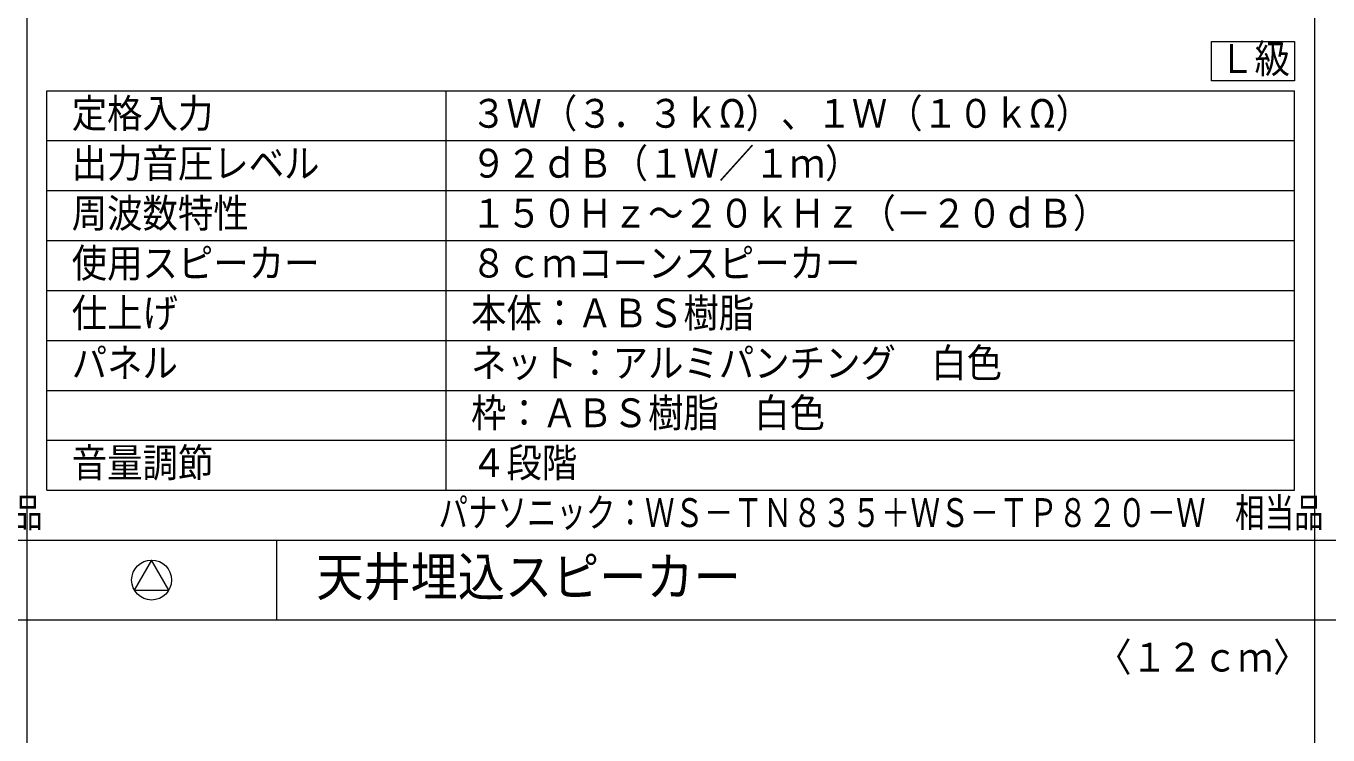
# Model space of a CAD drawing. Units: millimetres on the paper. Extents: x -401 to 401, y -280 to 280.
# Drawn here: x -258.1 to -127.7, y -139.5 to -68.5 of the extents above; entities that cross this region are included whole.
import ezdxf
from ezdxf.enums import TextEntityAlignment as Align

# ---------------------------------------------------------------- set-up
doc = ezdxf.new("R2010")
doc.units = ezdxf.units.MM
for name, color, linetype, lineweight in [('0-1_WAKU', 4, 'Continuous', 9), ('0-3_WAKU-M', 7, 'Continuous', 9), ('0-4_(J)SP', 7, 'Continuous', 9), ('0-7_MOJI1', 7, 'Continuous', 9)]:
    doc.layers.add(name, color=color, linetype=linetype, lineweight=lineweight)
doc.layers.add('0-8_相当品', color=4, linetype='Continuous')
doc.styles.add('ＭＳ ゴシック', font='')
doc.styles.get('ＭＳ ゴシック').set_extended_font_data('MS Gothic')

msp = doc.modelspace()

# ---------------------------------------------------------------- linework, layer by layer
at = {"layer": '0-1_WAKU', "color": 3}
for p, q in [((-256, -115), (-256, -75)), ((-256, -75), (-131, -75)), ((-216, -115), (-216, -75)), ((-131, -115), (-131, -75)), ((-256, -115), (-131, -115))]:
    msp.add_line(p, q, dxfattribs=at)
at = {"layer": '0-1_WAKU'}
for p, q in [((-131, -80), (-256, -80)), ((-131, -85), (-256, -85)), ((-131, -90), (-256, -90)), ((-256, -95), (-131, -95)), ((-256, -100), (-131, -100)), ((-256, -105), (-131, -105)), ((-256, -110), (-131, -110))]:
    msp.add_line(p, q, dxfattribs=at)
at = {"layer": '0-3_WAKU-M'}
for p, q in [((-129, 240), (-129, -240)), ((-258, 120), (-258, -240)), ((-387, -120), (387, -120)), ((-233, -120), (-233, -128)), ((-387, -128), (387, -128))]:
    msp.add_line(p, q, dxfattribs=at)
at = {"layer": '0-4_(J)SP'}
msp.add_lwpolyline([(-245.5, -122), (-247.232, -125), (-243.768, -125)], close=True, dxfattribs=at)
msp.add_circle((-245.5, -124), 2, dxfattribs=at)
at = {"layer": '0-7_MOJI1'}
msp.add_lwpolyline([(-139.321, -70.033), (-131, -70.033), (-131, -74), (-139.321, -74)], close=True, dxfattribs=at)

# ---------------------------------------------------------------- texts
at = {"layer": '0-7_MOJI1', "style": 'ＭＳ ゴシック', "width": 0.9}
for s, height, p in [('Ｌ級', 2.889, (-138.56, -74.072)), ('定格入力', 2.889, (-253.5, -79.555)), ('３Ｗ（３．３ｋΩ）、１Ｗ（１０ｋΩ）', 2.889, (-213.5, -79.555)), ('出力音圧レベル', 2.889, (-253.5, -84.555)), ('９２ｄＢ（１Ｗ／１ｍ）', 2.889, (-213.5, -84.555)), ('周波数特性', 2.889, (-253.5, -89.555)), ('１５０Ｈｚ～２０ｋＨｚ（－２０ｄＢ）', 2.889, (-213.5, -89.555)), ('使用スピーカー', 2.889, (-253.5, -94.555)), ('８ｃｍコーンスピーカー', 2.889, (-213.5, -94.555)), ('仕上げ', 2.889, (-253.5, -99.555)), ('本体：ＡＢＳ樹脂', 2.889, (-213.5, -99.555)), ('ネット：アルミパンチング\u3000白色', 2.889, (-213.5, -104.555)), ('パネル', 2.889, (-253.5, -104.555)), ('枠：ＡＢＳ樹脂\u3000白色', 2.889, (-213.5, -109.555)), ('音量調節', 2.889, (-253.5, -114.555)), ('４段階', 2.889, (-213.5, -114.555)), ('天井埋込スピーカー', 3.849, (-229, -126.74)), ('〈１２ｃｍ〉', 2.889, (-150.877, -134.035))]:
    msp.add_text(s, height=height, dxfattribs=at).set_placement(p, align=Align.BOTTOM_LEFT)
at = {"layer": '0-8_相当品', "style": 'ＭＳ ゴシック', "width": 0.75}
for s, p in [('パナソニック：ＷＫ－ＥＫ３１０ＮＴ＋ＷＵ－ＰＫ３４２＋ＷＵ－ＥＢ７００\u3000相当品', (-371.68, -119.555)), ('パナソニック：ＷＳ－ＴＮ８３５＋ＷＳ－ＴＰ８２０－Ｗ\u3000相当品', (-216.76, -119.555))]:
    msp.add_text(s, height=2.889, dxfattribs=at).set_placement(p, align=Align.BOTTOM_LEFT)

doc.saveas('drawing.dxf')
